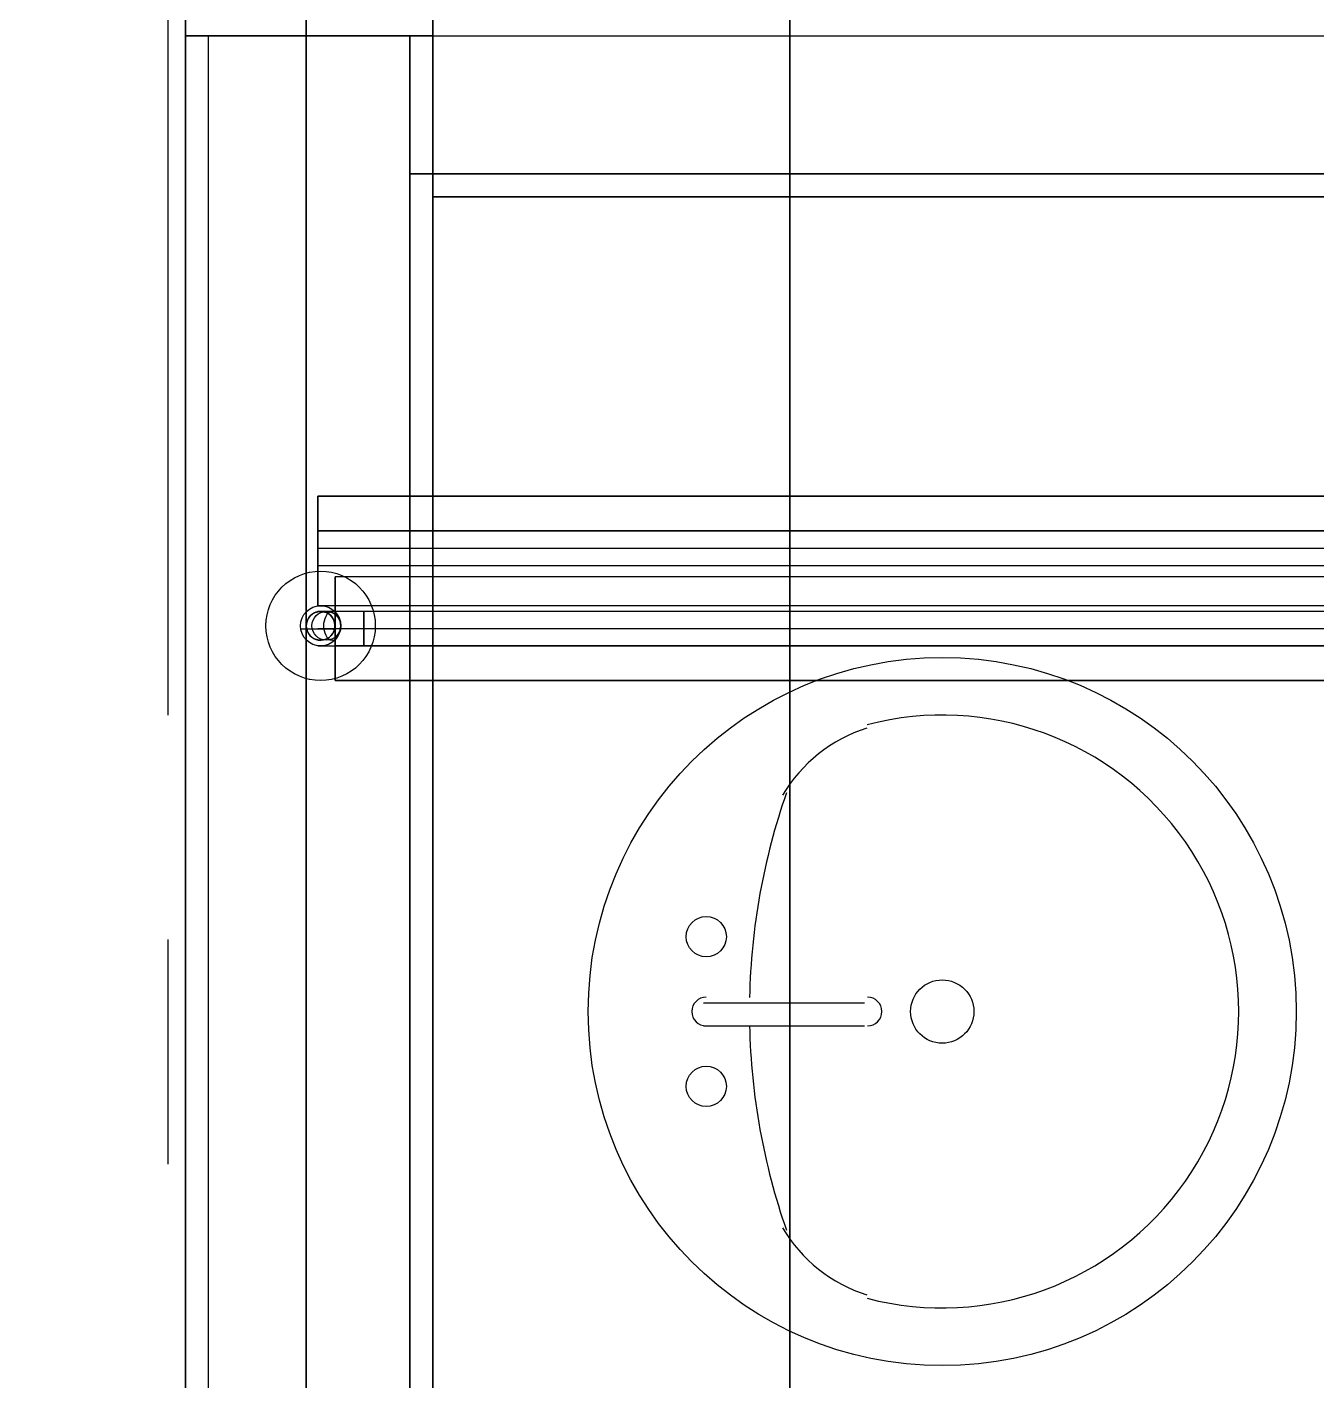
# Model space of a CAD drawing. Header units: metres. Extents: x 114 to 218, y 8 to 180.
# Drawn here: x 165.105 to 168.552, y 82.508 to 86.125 of the extents above; entities that cross this region are included whole.
import ezdxf

# ---------------------------------------------------------------- set-up
doc = ezdxf.new("R2010")
doc.units = ezdxf.units.M
doc.header["$MEASUREMENT"] = 0
for name, color, linetype in [('_Route', 7, 'Continuous'), ('A-2D-I-WALL', 7, 'Continuous'), ('A-2D-SANR-FIXT', 7, 'Continuous'), ('A-3D-I-WALL', 7, 'Continuous'), ('A_GRID', 7, 'Continuous'), ('PL-DCW-Pipe', 7, 'Continuous'), ('PL-DCW-Pipe_Fitting-Insulation', 7, 'Continuous'), ('PL-DHW-Fitting', 7, 'Continuous'), ('PL-DHW-Pipe', 7, 'Continuous'), ('PL-DHW-Pipe_Fitting-Insulation', 7, 'Continuous'), ('S-3D-FTNG', 7, 'Continuous'), ('S-3D-SLAB', 7, 'Continuous'), ('S-3D-WALL', 7, 'Continuous')]:
    doc.layers.add(name, color=color, linetype=linetype)

msp = doc.modelspace()

# ---------------------------------------------------------------- linework, layer by layer
at = {"layer": '_Route', "color": 4, "true_color": 0x00ffff}
for points in [[(165.8816, 84.7328), (196.7835, 84.7328)], [(165.8816, 84.7328), (196.7835, 84.7328)], [(169.8193, 84.5174), (165.8816, 84.5174)], [(169.8193, 84.5174), (165.8816, 84.5174)]]:
    msp.add_lwpolyline(points, dxfattribs=at)
at = {"layer": 'A-2D-I-WALL', "color": 9, "true_color": 0xbababa}
for points in [[(166.1892, 85.6711), (168.9887, 85.6711), (168.9887, 86.1633)], [(165.5278, 86.1018), (168.9272, 86.1018), (168.9272, 85.7326)], [(165.5894, 77.8264), (165.5894, 86.1018)], [(166.1277, 77.9956), (166.1277, 86.1018)], [(166.1277, 85.7326), (168.9272, 85.7326)], [(166.1892, 85.7326), (166.1892, 85.6711)], [(166.1892, 78.5339), (166.1892, 85.6711)]]:
    msp.add_lwpolyline(points, dxfattribs=at)
at = {"layer": 'A-2D-SANR-FIXT', "color": 9, "true_color": 0xbababa}
for points in [[(166.9122, 83.5176), (167.3429, 83.5176)], [(166.9122, 83.4561), (167.3429, 83.4561)]]:
    msp.add_lwpolyline(points, dxfattribs=at)
for centre, radius in [((167.5505, 83.4945), 0.946), ((166.9199, 83.6945), 0.0538), ((167.5505, 83.4945), 0.0846), ((166.9199, 83.2946), 0.0538)]:
    msp.add_circle(centre, radius, dxfattribs=at)
for centre, radius, start, end in [((167.5506, 83.4945), 0.7921, 255.3039, 104.6953), ((167.4736, 83.8638), 0.4075, 107.8012, 149.2062), ((168.8117, 83.4944), 1.7765, 160.7829, 178.7854), ((166.9199, 83.4945), 0.0385, 90, 270), ((167.3506, 83.4945), 0.0385, 270, 90), ((168.8117, 83.4947), 1.7765, 181.2146, 199.2171), ((167.4736, 83.1254), 0.4076, 210.7916, 252.1904)]:
    msp.add_arc(centre, radius, start, end, dxfattribs=at)
at = {"layer": 'A-3D-I-WALL', "color": 42, "true_color": 0xdda500}
for points in [[(165.5278, 78.0571), (166.1892, 78.0571), (166.1892, 78.5339), (166.1892, 85.6711), (166.1892, 86.1633), (165.897, 86.1633), (165.5278, 86.1633), (166.1892, 86.1633), (166.1892, 85.6711), (166.1892, 78.5339), (166.1892, 78.0571), (166.1277, 78.0571), (165.5894, 78.0571), (165.5278, 78.0571)], [(165.5278, 86.1633), (165.5278, 78.134), (165.5278, 78.0571), (165.5278, 78.134), (165.5278, 86.1018), (165.5278, 86.1633)], [(168.9887, 86.1633), (166.1892, 86.1633), (165.5278, 86.1633), (165.5278, 86.1018), (165.5894, 86.1018), (166.1277, 86.1018), (166.1892, 86.1018), (168.9272, 86.1018), (168.9272, 85.7326), (168.9887, 85.7326), (168.9887, 86.1018), (168.9887, 86.1633)], [(168.9887, 86.1633), (166.1892, 86.1633), (166.1892, 85.6711), (168.9887, 85.6711), (168.9887, 85.7326), (168.9887, 86.1018), (168.9887, 86.1633), (168.9887, 85.6711), (166.1892, 85.6711), (166.1892, 86.1633), (168.9887, 86.1633)], [(165.5894, 78.0725), (165.5894, 78.1186), (165.5894, 86.1018), (165.5278, 86.1018), (165.5278, 78.134), (165.5278, 78.0725), (165.5894, 78.0725)], [(165.5278, 86.1018), (165.5278, 86.1018)], [(165.5278, 86.1018), (165.5278, 86.1018)], [(165.5278, 86.1018), (165.5278, 86.1018)], [(166.1277, 85.7326), (166.1277, 86.1018), (165.5894, 86.1018)], [(165.5894, 86.1018), (165.5894, 86.1018)], [(165.5894, 86.1018), (165.5894, 86.1018)], [(166.1277, 86.1018), (166.1277, 86.1018)], [(166.1892, 86.1018), (166.1277, 86.1018), (166.1277, 85.7326), (166.1892, 85.7326), (166.1892, 85.6711), (168.9887, 85.6711), (168.9887, 85.7326), (168.9272, 85.7326), (166.1892, 85.7326)], [(166.1277, 86.1018), (166.1277, 86.1018)], [(166.1892, 86.1018), (166.1892, 86.1018)], [(166.1892, 78.4724), (166.1892, 78.5339), (166.1892, 85.6711), (166.1892, 85.7326), (166.1277, 85.7326), (166.1277, 78.4724), (166.1892, 78.4724)], [(166.1277, 85.7326), (166.1277, 85.7326)], [(166.1277, 85.7326), (166.1277, 85.7326)], [(166.1892, 85.7326), (166.1892, 85.7326)], [(166.1892, 85.7326), (166.1892, 85.7326)], [(166.1892, 85.6711), (166.1892, 85.6711)], [(166.1892, 85.6711), (166.1892, 85.6711)], [(166.1892, 85.6711), (166.1892, 85.6711)], [(166.1892, 85.6711), (166.1892, 85.6711)], [(166.1892, 85.6711), (166.1892, 85.6711)]]:
    msp.add_lwpolyline(points, dxfattribs=at)
at = {"layer": 'A_GRID', "color": 1, "true_color": 0xff0000}
for points in [[(165.4817, 84.2867), (165.4817, 86.6863)], [(165.4817, 83.0869), (165.4817, 83.6868)]]:
    msp.add_lwpolyline(points, dxfattribs=at)
at = {"layer": 'PL-DCW-Pipe', "color": 152, "true_color": 0x006edd}
for points in [[(165.8816, 84.7789), (165.8816, 84.7635), (165.8816, 84.7328), (165.8816, 84.702), (165.8816, 84.6866), (165.8816, 84.702), (165.8816, 84.7328), (165.8816, 84.7635), (165.8816, 84.7789)], [(165.8816, 84.7789), (185.2318, 84.7789)], [(185.2318, 84.7789), (165.8816, 84.7789)], [(165.8816, 84.7789), (165.8816, 84.7635), (165.8816, 84.7328), (165.8816, 84.702), (165.8816, 84.6866), (165.8816, 84.702), (165.8816, 84.7328), (165.8816, 84.7635), (165.8816, 84.7789)], [(165.8816, 84.7789), (185.2318, 84.7789)], [(185.2318, 84.7789), (165.8816, 84.7789)], [(165.8816, 84.7328), (185.2318, 84.7328)], [(165.8816, 84.7328), (165.8816, 84.7328), (185.2318, 84.7328)], [(165.8816, 84.7328), (165.8816, 84.7328)], [(165.8816, 84.7328), (185.2318, 84.7328)], [(165.8816, 84.7328), (165.8816, 84.7328), (185.2318, 84.7328)], [(165.8816, 84.7328), (165.8816, 84.7328)], [(165.8816, 84.6866), (185.2318, 84.6866)], [(165.8816, 84.6866), (185.2318, 84.6866)], [(165.8816, 84.6866), (185.2318, 84.6866)], [(165.8816, 84.6866), (185.2318, 84.6866)]]:
    msp.add_lwpolyline(points, dxfattribs=at)
at = {"layer": 'PL-DCW-Pipe_Fitting-Insulation', "color": 7, "true_color": 0xfafafa}
for points in [[(165.8816, 84.8712), (165.8816, 84.8558), (165.8816, 84.8097), (165.8816, 84.7328), (165.8816, 84.6559), (165.8816, 84.6097), (165.8816, 84.579), (165.8816, 84.6097), (165.8816, 84.6559), (165.8816, 84.7328), (165.8816, 84.8097), (165.8816, 84.8558), (165.8816, 84.8712)], [(165.8816, 84.8712), (185.2318, 84.8712)], [(185.2318, 84.8712), (165.8816, 84.8712)], [(165.8816, 84.8712), (165.8816, 84.8558), (165.8816, 84.8097), (165.8816, 84.7328), (165.8816, 84.6559), (165.8816, 84.6097), (165.8816, 84.579), (165.8816, 84.6097), (165.8816, 84.6559), (165.8816, 84.7328), (165.8816, 84.8097), (165.8816, 84.8558), (165.8816, 84.8712)], [(165.8816, 84.8712), (185.2318, 84.8712)], [(185.2318, 84.8712), (165.8816, 84.8712)], [(165.8816, 84.7328), (185.2318, 84.7328)], [(165.8816, 84.7328), (165.8816, 84.7328), (185.2318, 84.7328)], [(165.8816, 84.7328), (185.2318, 84.7328)], [(165.8816, 84.7328), (165.8816, 84.7328), (185.2318, 84.7328)], [(165.8816, 84.579), (185.2318, 84.579)], [(165.8816, 84.579), (185.2318, 84.579)], [(165.8816, 84.579), (185.2318, 84.579)], [(165.8816, 84.579), (185.2318, 84.579)]]:
    msp.add_lwpolyline(points, dxfattribs=at)
at = {"layer": 'PL-DHW-Fitting', "color": 1, "true_color": 0xff0000}
for points in [[(165.8816, 84.5636), (165.8816, 84.5636)], [(165.8816, 84.5636), (165.8816, 84.5636)], [(165.8816, 84.5636), (165.8816, 84.5636)], [(165.8816, 84.5636), (165.897, 84.5636), (165.9278, 84.5636)], [(165.9278, 84.5636), (165.897, 84.5636), (165.8816, 84.5636)], [(165.8816, 84.5636), (165.8816, 84.5636)], [(165.8816, 84.5636), (165.8816, 84.5636)], [(165.8816, 84.5636), (165.8816, 84.5636)], [(165.8816, 84.5636), (165.897, 84.5636), (165.9278, 84.5636)], [(165.9278, 84.5636), (165.897, 84.5636), (165.8816, 84.5636)], [(165.9278, 84.5636), (165.9278, 84.5482), (165.9278, 84.5174), (165.9278, 84.4867), (165.9278, 84.4713), (165.9278, 84.4867), (165.9278, 84.5174), (165.9278, 84.5482), (165.9278, 84.5636)], [(165.9278, 84.4713), (165.9278, 84.4867), (165.9278, 84.5174), (165.9278, 84.5482), (165.9278, 84.5636), (165.9278, 84.5482), (165.9278, 84.5174), (165.9278, 84.4867), (165.9278, 84.4713)], [(165.9278, 84.5636), (165.9278, 84.5482), (165.9278, 84.5174), (165.9278, 84.4867), (165.9278, 84.4713), (165.9278, 84.4867), (165.9278, 84.5174), (165.9278, 84.5482), (165.9278, 84.5636)], [(165.9278, 84.4713), (165.9278, 84.4867), (165.9278, 84.5174), (165.9278, 84.5482), (165.9278, 84.5636), (165.9278, 84.5482), (165.9278, 84.5174), (165.9278, 84.4867), (165.9278, 84.4713), (166.0047, 84.4713)], [(166.0047, 84.5636), (165.9278, 84.5636)], [(166.0047, 84.5636), (165.9278, 84.5636)], [(165.9278, 84.5636), (165.9278, 84.5636)], [(165.9278, 84.5636), (165.9278, 84.5482), (165.9278, 84.5174), (165.9278, 84.4867), (165.9278, 84.4713), (165.9278, 84.4867), (165.9278, 84.5174), (165.9278, 84.5482), (165.9278, 84.5636)], [(166.0047, 84.5636), (165.9278, 84.5636)], [(166.0047, 84.5636), (165.9278, 84.5636)], [(165.9278, 84.5636), (165.9278, 84.5482), (165.9278, 84.5174), (165.9278, 84.4867), (165.9278, 84.4713), (165.9278, 84.4867), (165.9278, 84.5174), (165.9278, 84.5482), (165.9278, 84.5636)], [(165.9278, 84.4713), (165.9278, 84.4867), (165.9278, 84.5174), (165.9278, 84.5482), (165.9278, 84.5636), (165.9278, 84.5482), (165.9278, 84.5174), (165.9278, 84.4867), (165.9278, 84.4713)], [(165.9278, 84.5636), (165.9278, 84.5482), (165.9278, 84.5174), (165.9278, 84.4867), (165.9278, 84.4713), (165.9278, 84.4867), (165.9278, 84.5174), (165.9278, 84.5482), (165.9278, 84.5636)], [(165.9278, 84.4713), (165.9278, 84.4867), (165.9278, 84.5174), (165.9278, 84.5482), (165.9278, 84.5636), (165.9278, 84.5482), (165.9278, 84.5174), (165.9278, 84.4867), (165.9278, 84.4713), (166.0047, 84.4713)], [(166.0047, 84.5636), (165.9278, 84.5636)], [(166.0047, 84.5636), (165.9278, 84.5636)], [(165.9278, 84.5636), (165.9278, 84.5636)], [(165.9278, 84.5636), (165.9278, 84.5482), (165.9278, 84.5174), (165.9278, 84.4867), (165.9278, 84.4713), (165.9278, 84.4867), (165.9278, 84.5174), (165.9278, 84.5482), (165.9278, 84.5636)], [(166.0047, 84.5636), (165.9278, 84.5636)], [(166.0047, 84.5636), (165.9278, 84.5636)], [(166.0047, 84.4713), (166.0047, 84.4867), (166.0047, 84.5174), (166.0047, 84.5482), (166.0047, 84.5636), (166.0047, 84.5482), (166.0047, 84.5174), (166.0047, 84.4867), (166.0047, 84.4713), (166.0047, 84.4867), (166.0047, 84.5174), (166.0047, 84.5482), (166.0047, 84.5636), (166.0047, 84.5482), (166.0047, 84.5174), (166.0047, 84.4867), (166.0047, 84.4713)], [(166.0047, 84.4713), (166.0047, 84.4867), (166.0047, 84.5174), (166.0047, 84.5482), (166.0047, 84.5636), (166.0047, 84.5482), (166.0047, 84.5174), (166.0047, 84.4867), (166.0047, 84.4713), (166.0047, 84.4867), (166.0047, 84.5174), (166.0047, 84.5482), (166.0047, 84.5636), (166.0047, 84.5482), (166.0047, 84.5174), (166.0047, 84.4867), (166.0047, 84.4713)], [(165.8355, 84.5174), (165.8355, 84.5174)], [(165.8355, 84.5174), (165.8355, 84.5174)], [(165.8355, 84.5174), (165.8355, 84.5174)], [(165.8355, 84.5174), (165.8662, 84.5174), (165.9278, 84.5174)], [(165.8355, 84.5174), (165.8355, 84.5174)], [(165.8355, 84.5174), (165.8355, 84.5174)], [(165.8355, 84.5174), (165.8355, 84.5174)], [(165.8355, 84.5174), (165.8355, 84.5174)], [(165.8355, 84.5174), (165.8355, 84.5174)], [(165.8355, 84.5174), (165.8662, 84.5174), (165.9278, 84.5174)], [(165.8355, 84.5174), (165.8355, 84.5174)], [(165.8355, 84.5174), (165.8355, 84.5174)], [(166.0047, 84.5174), (165.9278, 84.5174)], [(166.0047, 84.5174), (165.9278, 84.5174)], [(166.0047, 84.5174), (165.9278, 84.5174)], [(166.0047, 84.5174), (165.9278, 84.5174)], [(165.9278, 84.5174), (165.9278, 84.5174)], [(165.9278, 84.5174), (165.9278, 84.5174)], [(165.9278, 84.5174), (165.9278, 84.5174)], [(165.9278, 84.5174), (165.9278, 84.5174)], [(165.9278, 84.5174), (165.9278, 84.5174)], [(165.9278, 84.5174), (165.9278, 84.5174)], [(165.9278, 84.5174), (165.9278, 84.5174)], [(165.9278, 84.5174), (165.9278, 84.5174)], [(165.9278, 84.5174), (165.9278, 84.5174)], [(165.9278, 84.5174), (165.9278, 84.5174)], [(166.0047, 84.5174), (165.9278, 84.5174)], [(166.0047, 84.5174), (165.9278, 84.5174)], [(166.0047, 84.5174), (165.9278, 84.5174)], [(166.0047, 84.5174), (165.9278, 84.5174)], [(165.9278, 84.5174), (165.9278, 84.5174)], [(165.9278, 84.5174), (165.9278, 84.5174)], [(165.9278, 84.5174), (165.9278, 84.5174)], [(165.9278, 84.5174), (165.9278, 84.5174)], [(165.9278, 84.5174), (165.9278, 84.5174)], [(165.9278, 84.5174), (165.9278, 84.5174)], [(165.9278, 84.5174), (165.9278, 84.5174)], [(165.9278, 84.5174), (165.9278, 84.5174)], [(165.9278, 84.5174), (165.9278, 84.5174)], [(165.9278, 84.5174), (165.9278, 84.5174)], [(166.0047, 84.5174), (166.0047, 84.5174)], [(166.0047, 84.5174), (166.0047, 84.5174)], [(166.0047, 84.5174), (166.0047, 84.5174)], [(166.0047, 84.5174), (166.0047, 84.5174)], [(165.8816, 84.4713), (165.8816, 84.4713)], [(165.8816, 84.4713), (165.8816, 84.4713)], [(165.8816, 84.4713), (165.8816, 84.4713)], [(165.8816, 84.4713), (165.897, 84.4713), (165.9278, 84.4713)], [(165.8816, 84.4713), (165.897, 84.4713), (165.9278, 84.4713)], [(165.8816, 84.4713), (165.8816, 84.4713)], [(165.8816, 84.4713), (165.8816, 84.4713)], [(165.8816, 84.4713), (165.8816, 84.4713)], [(165.8816, 84.4713), (165.897, 84.4713), (165.9278, 84.4713)], [(165.8816, 84.4713), (165.897, 84.4713), (165.9278, 84.4713)], [(166.0047, 84.4713), (165.9278, 84.4713)], [(165.9278, 84.4713), (165.9278, 84.4713)], [(165.9278, 84.4713), (166.0047, 84.4713)], [(165.9278, 84.4713), (166.0047, 84.4713)], [(165.9278, 84.4713), (165.9278, 84.4713)], [(166.0047, 84.4713), (165.9278, 84.4713)], [(165.9278, 84.4713), (165.9278, 84.4713)], [(165.9278, 84.4713), (166.0047, 84.4713)], [(165.9278, 84.4713), (166.0047, 84.4713)], [(165.9278, 84.4713), (165.9278, 84.4713)]]:
    msp.add_lwpolyline(points, dxfattribs=at)
for centre, radius in [((165.8893, 84.5251), 0.0538), ((165.8893, 84.5251), 0.0538), ((165.8893, 84.5251), 0.0538), ((165.8893, 84.5251), 0.0538), ((165.8893, 84.5251), 0.0385), ((165.8893, 84.5251), 0.0385), ((165.8893, 84.5251), 0.0385), ((165.8893, 84.5251), 0.0385), ((165.8893, 84.5251), 0.0385), ((165.8893, 84.5251), 0.0385), ((165.8893, 84.5251), 0.0385), ((165.8893, 84.5251), 0.0385), ((165.8893, 84.5251), 0.0385), ((165.8893, 84.5251), 0.0385), ((165.9047, 84.5251), 0.0385), ((165.9047, 84.5251), 0.0385)]:
    msp.add_circle(centre, radius, dxfattribs=at)
for centre, radius, start, end in [((165.8893, 84.5252), 0.0384, 90, 32.6741), ((165.8893, 84.5251), 0.0384, 32.7106, 327.2482), ((165.8893, 84.5251), 0.0385, 327.2752, 270.0034), ((165.8893, 84.5252), 0.0384, 90, 32.6741), ((165.8893, 84.5251), 0.0384, 32.7106, 327.2482), ((165.8893, 84.5251), 0.0385, 327.2752, 270.0034), ((165.8893, 84.5251), 0.0385, 0, 90), ((165.8893, 84.5251), 0.0385, 0, 90), ((165.8893, 84.5251), 0.0385, 270, 0), ((165.8893, 84.5251), 0.0385, 270, 0)]:
    msp.add_arc(centre, radius, start, end, dxfattribs=at)
for points, start_tangent, end_tangent in [([(165.9201, 84.5636), (165.897, 84.5251)], (-1, 0), (0, -1)), ([(165.9201, 84.5636), (165.897, 84.5251)], (-1, 0), (0, -1)), ([(165.9431, 84.5251), (165.9201, 84.5636)], (0, 1), (-1, 0)), ([(165.9431, 84.5251), (165.9201, 84.5636)], (0, 1), (-1, 0)), ([(165.897, 84.5251), (165.9201, 84.4867)], (0, -1), (1, 0)), ([(165.897, 84.5251), (165.9201, 84.4867)], (0, -1), (1, 0)), ([(165.9201, 84.4867), (165.9431, 84.5251)], (1, 0), (0, 1)), ([(165.9201, 84.4867), (165.9431, 84.5251)], (1, 0), (0, 1))]:
    msp.add_spline(points, degree=3, dxfattribs=dict(at, start_tangent=start_tangent, end_tangent=end_tangent))
at = {"layer": 'PL-DHW-Pipe', "color": 1, "true_color": 0xff0000}
for points in [[(165.8816, 84.5636), (165.8816, 84.5636)], [(165.8816, 84.5636), (165.8816, 84.5636)], [(165.9278, 84.5636), (165.9278, 84.5482), (165.9278, 84.5174), (165.9278, 84.4867), (165.9278, 84.4713), (165.9278, 84.4867), (165.9278, 84.5174), (165.9278, 84.5482), (165.9278, 84.5636)], [(169.7578, 84.5636), (165.9278, 84.5636)], [(169.7578, 84.5636), (165.9278, 84.5636)], [(165.9278, 84.5636), (165.9278, 84.5482), (165.9278, 84.5174), (165.9278, 84.4867), (165.9278, 84.4713), (165.9278, 84.4867), (165.9278, 84.5174), (165.9278, 84.5482), (165.9278, 84.5636)], [(169.7578, 84.5636), (165.9278, 84.5636)], [(169.7578, 84.5636), (165.9278, 84.5636)], [(165.8355, 84.5174), (165.8355, 84.5174)], [(165.8355, 84.5174), (165.8355, 84.5174)], [(165.8816, 84.5174), (165.8816, 84.5174)], [(165.8816, 84.5174), (165.8816, 84.5174)], [(165.8816, 84.5174), (165.8816, 84.5174)], [(165.8816, 84.5174), (165.8816, 84.5174)], [(169.7578, 84.5174), (165.9278, 84.5174)], [(169.7578, 84.5174), (169.7578, 84.5174), (165.9278, 84.5174)], [(165.9278, 84.5174), (165.9278, 84.5174)], [(165.9278, 84.5174), (165.9278, 84.5174)], [(169.7578, 84.5174), (165.9278, 84.5174)], [(169.7578, 84.5174), (169.7578, 84.5174), (165.9278, 84.5174)], [(165.9278, 84.5174), (165.9278, 84.5174)], [(165.9278, 84.5174), (165.9278, 84.5174)], [(165.8816, 84.4713), (165.8816, 84.4713)], [(165.8816, 84.4713), (165.8816, 84.4713)], [(169.7578, 84.4713), (165.9278, 84.4713)], [(165.9278, 84.4713), (169.7578, 84.4713)], [(169.7578, 84.4713), (165.9278, 84.4713)], [(165.9278, 84.4713), (169.7578, 84.4713)]]:
    msp.add_lwpolyline(points, dxfattribs=at)
msp.add_circle((165.8893, 84.5251), 0.0385, dxfattribs=at)
msp.add_circle((165.8893, 84.5251), 0.0385, dxfattribs=at)
msp.add_circle((165.8893, 84.5251), 0.0385, dxfattribs=at)
msp.add_circle((165.8893, 84.5251), 0.0385, dxfattribs=at)
at = {"layer": 'PL-DHW-Pipe_Fitting-Insulation', "color": 7, "true_color": 0xfafafa}
for points in [[(165.8816, 84.6559), (165.8816, 84.6559)], [(165.8816, 84.6559), (165.8816, 84.6559)], [(165.9278, 84.6559), (165.9278, 84.6405), (165.9278, 84.5943), (165.9278, 84.5174), (165.9278, 84.4405), (165.9278, 84.3944), (165.9278, 84.379), (165.9278, 84.3944), (165.9278, 84.4405), (165.9278, 84.5174), (165.9278, 84.5943), (165.9278, 84.6405), (165.9278, 84.6559)], [(169.7578, 84.6559), (165.9278, 84.6559)], [(169.7578, 84.6559), (165.9278, 84.6559)], [(165.9278, 84.6559), (165.9278, 84.6405), (165.9278, 84.5943), (165.9278, 84.5174), (165.9278, 84.4405), (165.9278, 84.3944), (165.9278, 84.379), (165.9278, 84.3944), (165.9278, 84.4405), (165.9278, 84.5174), (165.9278, 84.5943), (165.9278, 84.6405), (165.9278, 84.6559)], [(169.7578, 84.6559), (165.9278, 84.6559)], [(169.7578, 84.6559), (165.9278, 84.6559)], [(165.7432, 84.5174), (165.7432, 84.5174)], [(165.7432, 84.5174), (165.7432, 84.5174)], [(169.7578, 84.5174), (165.9278, 84.5174)], [(169.7578, 84.5174), (169.7578, 84.5174), (165.9278, 84.5174)], [(169.7578, 84.5174), (165.9278, 84.5174)], [(169.7578, 84.5174), (169.7578, 84.5174), (165.9278, 84.5174)], [(166.0201, 84.5174), (166.0201, 84.5174)], [(166.0201, 84.5174), (166.0201, 84.5174)], [(166.0201, 84.5174), (166.0201, 84.5174)], [(166.0201, 84.5174), (166.0201, 84.5174)], [(165.8816, 84.379), (165.8816, 84.379)], [(165.8816, 84.379), (165.8816, 84.379)], [(169.7578, 84.379), (165.9278, 84.379)], [(165.9278, 84.379), (169.7578, 84.379)], [(169.7578, 84.379), (165.9278, 84.379)], [(165.9278, 84.379), (169.7578, 84.379)]]:
    msp.add_lwpolyline(points, dxfattribs=at)
msp.add_circle((165.8893, 84.5251), 0.1461, dxfattribs=at)
msp.add_circle((165.8893, 84.5251), 0.1461, dxfattribs=at)
msp.add_circle((165.8893, 84.5251), 0.1461, dxfattribs=at)
msp.add_circle((165.8893, 84.5251), 0.1461, dxfattribs=at)
at = {"layer": 'S-3D-FTNG', "color": 254, "true_color": 0xdcdcdc}
msp.add_lwpolyline([(167.1429, 109.4666), (167.1429, 80.672), (163.5436, 80.672), (163.5436, 109.4666), (163.5436, 80.672), (167.1429, 80.672), (167.1429, 109.4666), (163.5436, 109.4666), (167.1429, 109.4666)], dxfattribs=at)
at = {"layer": 'S-3D-SLAB', "color": 51, "true_color": 0xffff7f}
for points in [[(151.0536, 108.1591), (151.0536, 78.3647), (165.8508, 78.3647), (165.8508, 108.1591), (165.8508, 78.3647), (151.0536, 78.3647), (151.0536, 108.1591), (165.8508, 108.1591), (151.0536, 108.1591)], [(165.8508, 108.1591), (165.8508, 78.3647), (151.0536, 78.3647), (151.0536, 108.1591), (165.8508, 108.1591)], [(165.8508, 78.3647), (165.8508, 108.1591), (151.0536, 108.1591), (151.0536, 78.3647), (165.8508, 78.3647)]]:
    msp.add_lwpolyline(points, dxfattribs=at)
at = {"layer": 'S-3D-WALL', "color": 81, "true_color": 0x9fff7f}
for points in [[(164.851, 101.0835), (165.8508, 101.0835), (164.851, 101.0835), (164.851, 79.3646), (152.0534, 79.3646), (152.0534, 107.1593), (164.851, 107.1593), (164.851, 105.1443), (165.8508, 105.1443), (165.8508, 108.1591), (151.0536, 108.1591), (151.0536, 78.3647), (165.8508, 78.3647), (165.8508, 101.0835)], [(151.0536, 108.1591), (165.8508, 108.1591), (165.8508, 78.3647)]]:
    msp.add_lwpolyline(points, dxfattribs=at)

doc.saveas('drawing.dxf')
